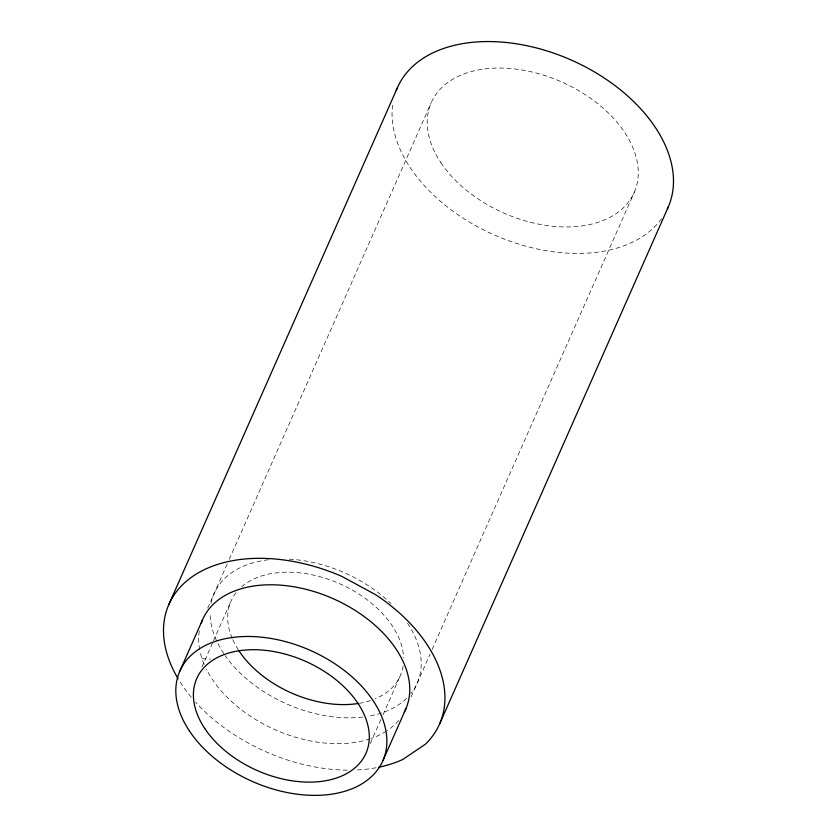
<?xml version="1.0" encoding="UTF-8"?>
<svg xmlns="http://www.w3.org/2000/svg" width="837" height="837" viewBox="0 0 837 837"><rect width="100%" height="100%" fill="white"/><g stroke="black" fill="none" stroke-linecap="round" stroke-linejoin="round"><path stroke-width="0.63" stroke-dasharray="4.18 3.14" d="M207.722 608.06L227.162 564.107M229.275 559.325L431.076 103.066M201.905 666.963L212.975 641.916M213.508 640.723L230.907 601.374M370.341 743.402L380.887 719.558M383.001 714.788L400.41 675.428M411.124 696.928L430.03 654.168M432.143 649.397L634.467 191.935M202.02 658.677L210.537 659.137M376.085 767.749A147.982 95.533 23.9 0 1 356.227 769.988M347.198 770.145A147.982 95.533 23.9 0 1 195.586 702.191M191.359 697.326A147.982 95.533 23.9 0 1 178.804 679.895M398.653 720.437A110.986 71.658 23.9 0 1 387.364 730.492M386.286 731.203A110.986 71.658 23.9 0 1 371.335 738.401M370.132 738.809A110.986 71.658 23.9 0 1 206.331 669.066M204.197 664.432A110.986 71.658 23.9 0 1 199.928 650.945M199.677 649.669A110.986 71.658 23.9 0 1 199.363 630.659M661.544 218.739A147.982 95.533 23.9 0 1 495.954 235.668A147.982 95.533 23.9 0 1 392.94 102.731M406.573 698.361A110.986 71.658 23.9 0 1 367.569 716.378M362.714 717.058A110.986 71.658 23.9 0 1 225.132 655.559M223.751 653.54A110.986 71.658 23.9 0 1 210.108 612.517M211.008 603.561A110.986 71.658 23.9 0 1 268.593 559.744M289.299 559.168A110.986 71.658 23.9 0 1 390.994 603.603M407.567 623.272A110.986 71.658 23.9 0 1 410.894 693.611M403.089 666.137A92.489 59.709 23.9 0 1 375.06 698.874M370.383 700.611A92.489 59.709 23.9 0 1 360.234 703.153M238.336 649.889A92.489 59.709 23.9 0 1 232.717 639.52M232.215 638.369A92.489 59.709 23.9 0 1 236.557 592.073M241.611 586.852A92.489 59.709 23.9 0 1 339.226 583.535A92.489 59.709 23.9 0 1 403.591 657.631M440.858 162.629A110.986 71.658 23.9 0 0 623.68 207.461A110.986 71.658 23.9 0 0 533.765 72.4A110.986 71.658 23.9 0 0 440.858 162.629"/><path stroke-width="1.26" d="M168.635 604.994L397.177 88.251M179.683 671.473L202.533 619.798M383.074 760.352L405.924 708.677M439.823 723.492L668.365 206.749M378.701 767.236A147.982 95.533 23.9 0 0 402.806 759.441L425.447 744.187A147.982 95.533 23.9 0 0 375.75 594.783L341.935 576.452A147.982 95.533 23.9 0 0 195.774 574.36A147.982 95.533 23.9 0 0 178.114 678.755M201.194 623.293A110.986 71.658 23.9 0 1 332.509 598.403A110.986 71.658 23.9 0 1 404.323 712.046M396.236 90.553A147.982 95.533 23.9 0 1 570.478 59.709A147.982 95.533 23.9 0 1 667.34 209.009M358.916 703.383A92.489 59.709 23.9 0 1 239.068 651.019M189.465 731.046A110.986 71.658 23.9 0 0 372.287 775.878A110.986 71.658 23.9 0 0 282.372 640.818A110.986 71.658 23.9 0 0 189.465 731.046M204.783 728.525A92.489 59.709 23.9 0 0 357.137 765.886A92.489 59.709 23.9 0 0 282.205 653.331A92.489 59.709 23.9 0 0 204.783 728.525"/></g></svg>
